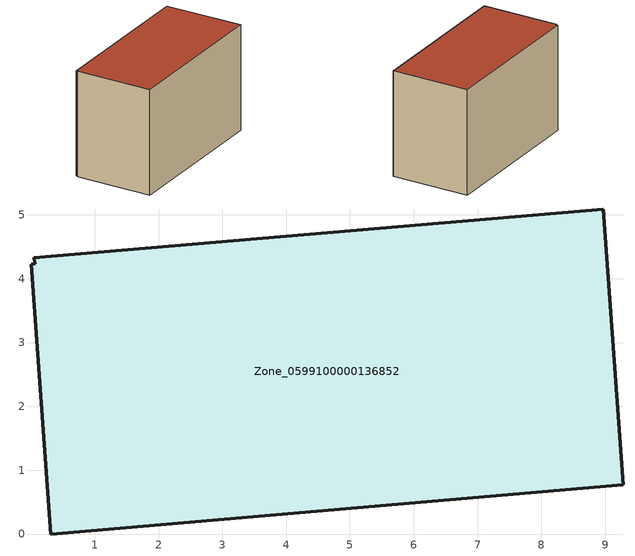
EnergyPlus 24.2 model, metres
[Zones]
Zone_0599100000136852
 floor ground (C_G): 0.07,4.23 0.05,4.33 8.97,5.09 9.28,0.77 0.31,0 0.01,4.23 z0
 wall outside (C_F): 0.31,0 9.28,0.77 8.97,5.09 0.05,4.33 0.07,4.23 0.01,4.23 0.31,0 z0:5.82
 roof outside (C_R): 0.07,4.23 0.01,4.23 0.31,0 9.28,0.77 8.97,5.09 0.05,4.33 z5.82
[BUILDING]
Pand.0599100000136852: North Axis=0; Terrain=City; Loads Convergence Tolerance Value=0.04; Temperature Convergence Tolerance Value=0.4; Solar Distribution=FullExterior; Maximum Number of Warmup Days=25; Minimum Number of Warmup Days=1
[Site:Location]
Rotterdam.The.Hague.AP_ZH_NLD Design_Conditions: Latitude=51.96; Longitude=4.45; Time Zone=1; Elevation=-4.5
[SITE:GROUNDTEMPERATURE:BUILDINGSURFACE]
18, 18, 18, 18, 18, 18, 18, 18, 18, 18, 18, 18
[MATERIAL] Thermal Absorptance=0.9; Solar Absorptance=0.7; Visible Absorptance=0.7
Name | Roughness | Thickness | Conductivity | Density | Specific Heat
G.TI.1946-1964 | MediumSmooth | 0.15 | 1 | 540 | 1210
F.TI.1946-1964 | Rough | 0.3 | 0.857143 | 1920 | 840
R.TI.1946-1964 | MediumRough | 0.2 | 0.277778 | 1500 | 1000
[CONSTRUCTION]
C_G: G.TI.1946-1964
C_F: F.TI.1946-1964
C_R: R.TI.1946-1964
[ZONE]
Zone_0599100000136852: Type=1; Multiplier=1; Ceiling Height=Autocalculate; Volume=Autocalculate; Floor Area=autocalculate; Part of Total Floor Area=Yes
[ZONEINFILTRATION:DESIGNFLOWRATE]
Infil_Zone_0599100000136852: Zone or ZoneList or Space or SpaceList=Zone_0599100000136852; Schedule=AlwaysOn; Design Flow Rate Calculation Method=Flow/Area; Flow Rate per Floor Area=0.003; Constant Term Coefficient=1; Temperature Term Coefficient=0; Velocity Term Coefficient=0; Velocity Squared Term Coefficient=0
[HVACTEMPLATE:ZONE:IDEALLOADSAIRSYSTEM]
Zone_0599100000136852: Maximum Heating Supply Air Temperature=50; Minimum Cooling Supply Air Temperature=13; Maximum Heating Supply Air Humidity Ratio=0.0156; Minimum Cooling Supply Air Humidity Ratio=0.0077; Heating Limit=NoLimit; Cooling Limit=NoLimit; Dehumidification Control Type=ConstantSensibleHeatRatio; Cooling Sensible Heat Ratio=0.7; Dehumidification Setpoint=60; Humidification Control Type=None; Humidification Setpoint=30; Outdoor Air Method=None; Outdoor Air Flow Rate per Person=0.00944; Outdoor Air Flow Rate per Zone Floor Area=0; Outdoor Air Flow Rate per Zone=0; Demand Controlled Ventilation Type=None; Outdoor Air Economizer Type=NoEconomizer; Heat Recovery Type=None; Sensible Heat Recovery Effectiveness=0.7; Latent Heat Recovery Effectiveness=0.65
[ZONECONTROL:THERMOSTAT]
ThermostatControl_Zone_0599100000136852: Zone or ZoneList=Zone_0599100000136852; Control Type Schedule=DualSetpointControlType; Control 1=Thermostat_Zone_0599100000136852; Temperature Difference Between Cutout And Setpoint=0
[THERMOSTATSETPOINT:DUALSETPOINT]
Thermostat_Zone_0599100000136852: Heating Setpoint Temperature Schedule=HeatingSetpoint_Zone_0599100000136852; Cooling Setpoint Temperature Schedule=CoolingSetpoint_Zone_0599100000136852
[SCHEDULE:COMPACT]
HeatingSetpoint_Zone_0599100000136852: Through: 12/31, For: AllDays, Until: 24:00, 21
CoolingSetpoint_Zone_0599100000136852: Through: 12/31, For: AllDays, Until: 24:00, 24
DualSetpointControlType: Through: 12/31, For: AllDays, Until: 24:00, 4
AlwaysOn: Through: 12/31, For: AllDays, Until: 24:00, 1
